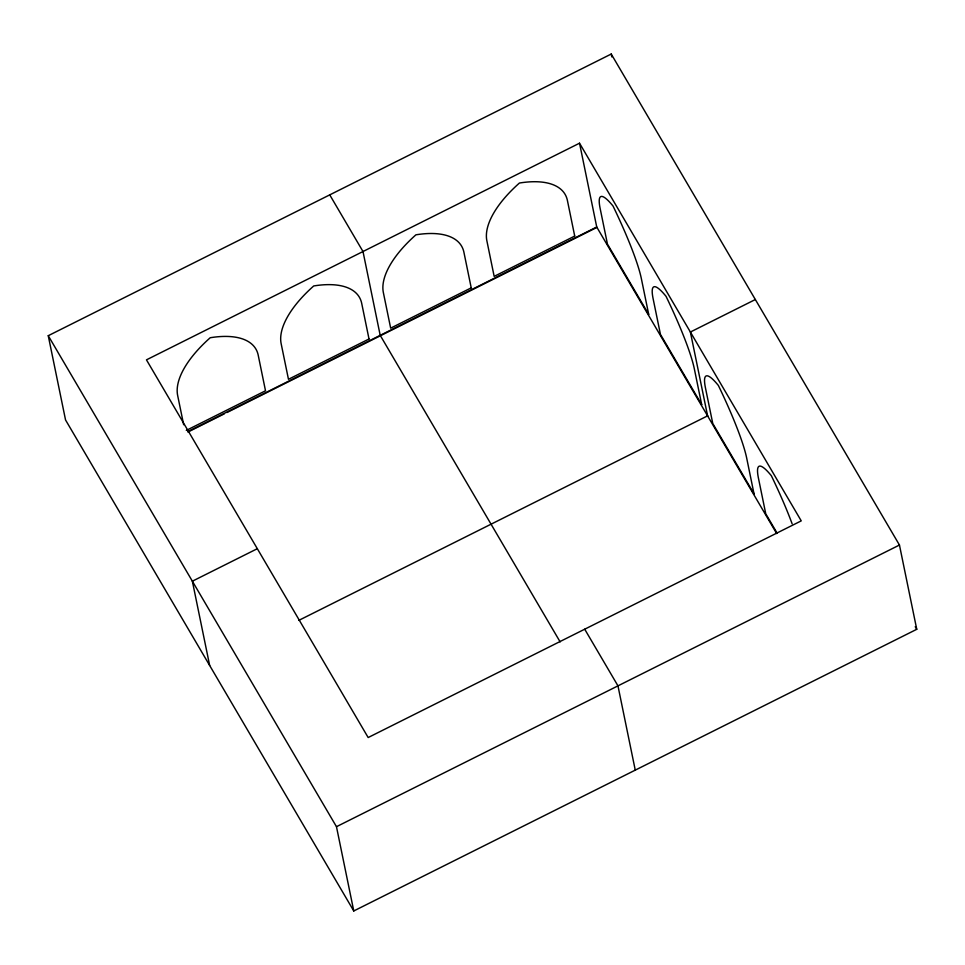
<?xml version="1.0" encoding="UTF-8"?>
<svg xmlns="http://www.w3.org/2000/svg" width="965" height="965" viewBox="0 0 965 965"><rect width="100%" height="100%" fill="white"/><g stroke="black" fill="none" stroke-linecap="round" stroke-linejoin="round"><path stroke-width="1.45" d="M48.25 335.699L611.231 54.04L899.452 545.032L916.75 629.301L353.769 910.96L65.548 419.968L48.25 335.699L336.471 826.691L353.769 910.96M579.531 143.194L146.463 359.849L368.172 737.537L801.24 520.871L579.531 143.194L596.828 227.463L381.645 335.12M186.305 430.402L265.508 390.777L258.21 355.18A98.201 43.558 -30.4 0 0 210.213 337.738A98.201 43.558 -30.4 0 0 177.656 395.481L183.664 424.733M187.886 431.572L596.732 227.016L776.68 533.561M187.97 432.006L224.29 413.84M226.98 412.501L380.294 335.796L362.997 251.527L329.741 194.87M257.317 548.699L192.361 581.195L209.658 665.464M755.342 299.536L690.385 332.032L707.683 416.301M298.74 620.411L707.586 415.855M336.471 826.691L899.452 545.032M915.23 626.695L916.75 629.301M777.006 532.957L765.752 513.79L758.454 478.206A98.201 13.148 63.4 0 1 771.349 475.733A98.201 13.148 63.4 0 1 792.132 523.814M584.706 629.204L617.962 685.862L635.26 770.13M380.21 335.35L560.146 641.894M611.231 54.04L611.834 56.935M369.016 338.992L288.463 379.293L281.153 343.697A98.201 43.558 -30.4 0 1 313.721 285.954A98.201 43.558 -30.4 0 1 361.706 303.396L369.016 338.992M471.222 287.859L390.668 328.16L383.358 292.564A98.201 43.558 -30.4 0 1 415.915 234.821A98.201 43.558 -30.4 0 1 463.912 252.263L471.222 287.859M574.718 236.075L494.164 276.376L486.867 240.78A98.201 43.558 -30.4 0 1 519.423 183.036A98.201 43.558 -30.4 0 1 567.408 200.479L574.718 236.075M648.697 314.373L607.455 244.121L600.158 208.536A98.201 13.148 63.4 0 1 613.052 206.064A98.201 13.148 63.4 0 1 641.387 278.776L648.697 314.373M701.688 404.637L660.446 334.397L653.136 298.8A98.201 13.148 63.4 0 1 666.043 296.339A98.201 13.148 63.4 0 1 694.378 369.052L701.688 404.637M754.003 493.778L712.773 423.526L705.463 387.93A98.201 13.148 63.4 0 1 718.37 385.469A98.201 13.148 63.4 0 1 746.705 458.182L754.003 493.778"/></g></svg>
